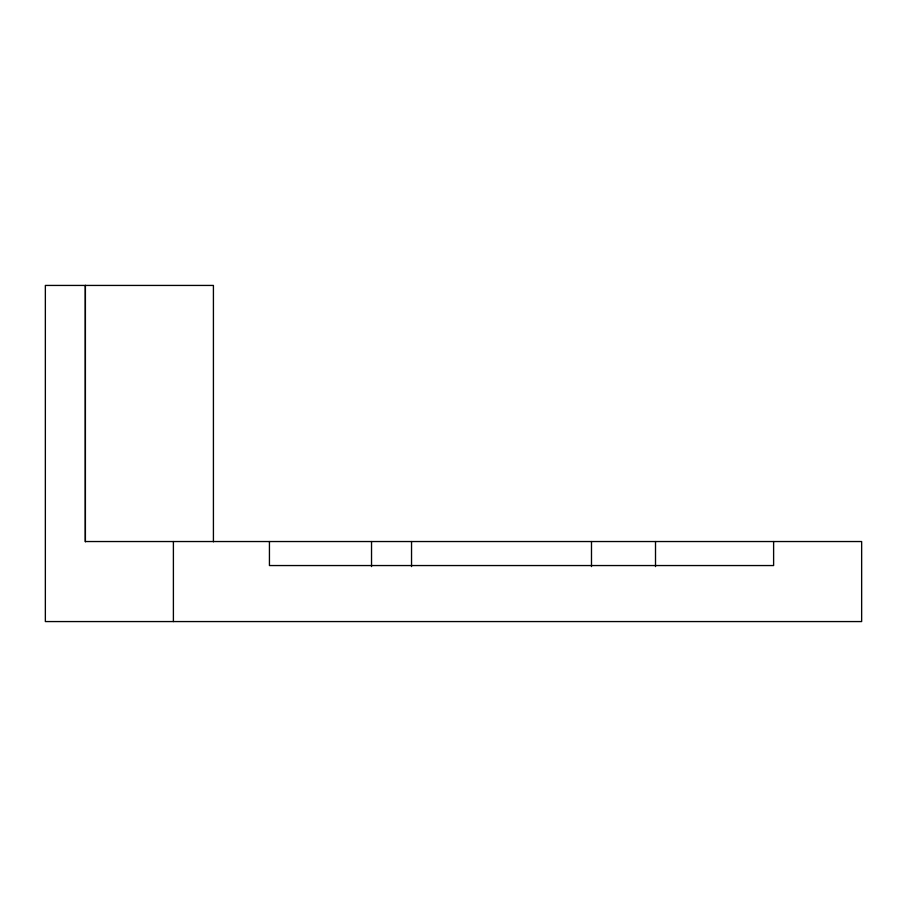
<?xml version="1.0" encoding="UTF-8"?>
<svg xmlns="http://www.w3.org/2000/svg" width="907" height="907" viewBox="0 0 907 907"><rect width="100%" height="100%" fill="white"/><g stroke="black" fill="none" stroke-linecap="round" stroke-linejoin="round"><path stroke-width="1.36" d="M371.53 566.58L371.53 541.536M411.54 566.58L411.54 541.536M591.489 566.58L591.489 541.536M655.512 566.58L655.512 541.536M773.614 541.536L773.614 565.549L269.436 565.549L269.436 541.536M213.417 541.819L213.417 285.433L45.35 285.433L45.35 621.567L861.65 621.567L861.65 541.536L85.36 541.536L85.36 285.433L85.36 541.819M173.396 541.536L173.396 621.567"/></g></svg>
